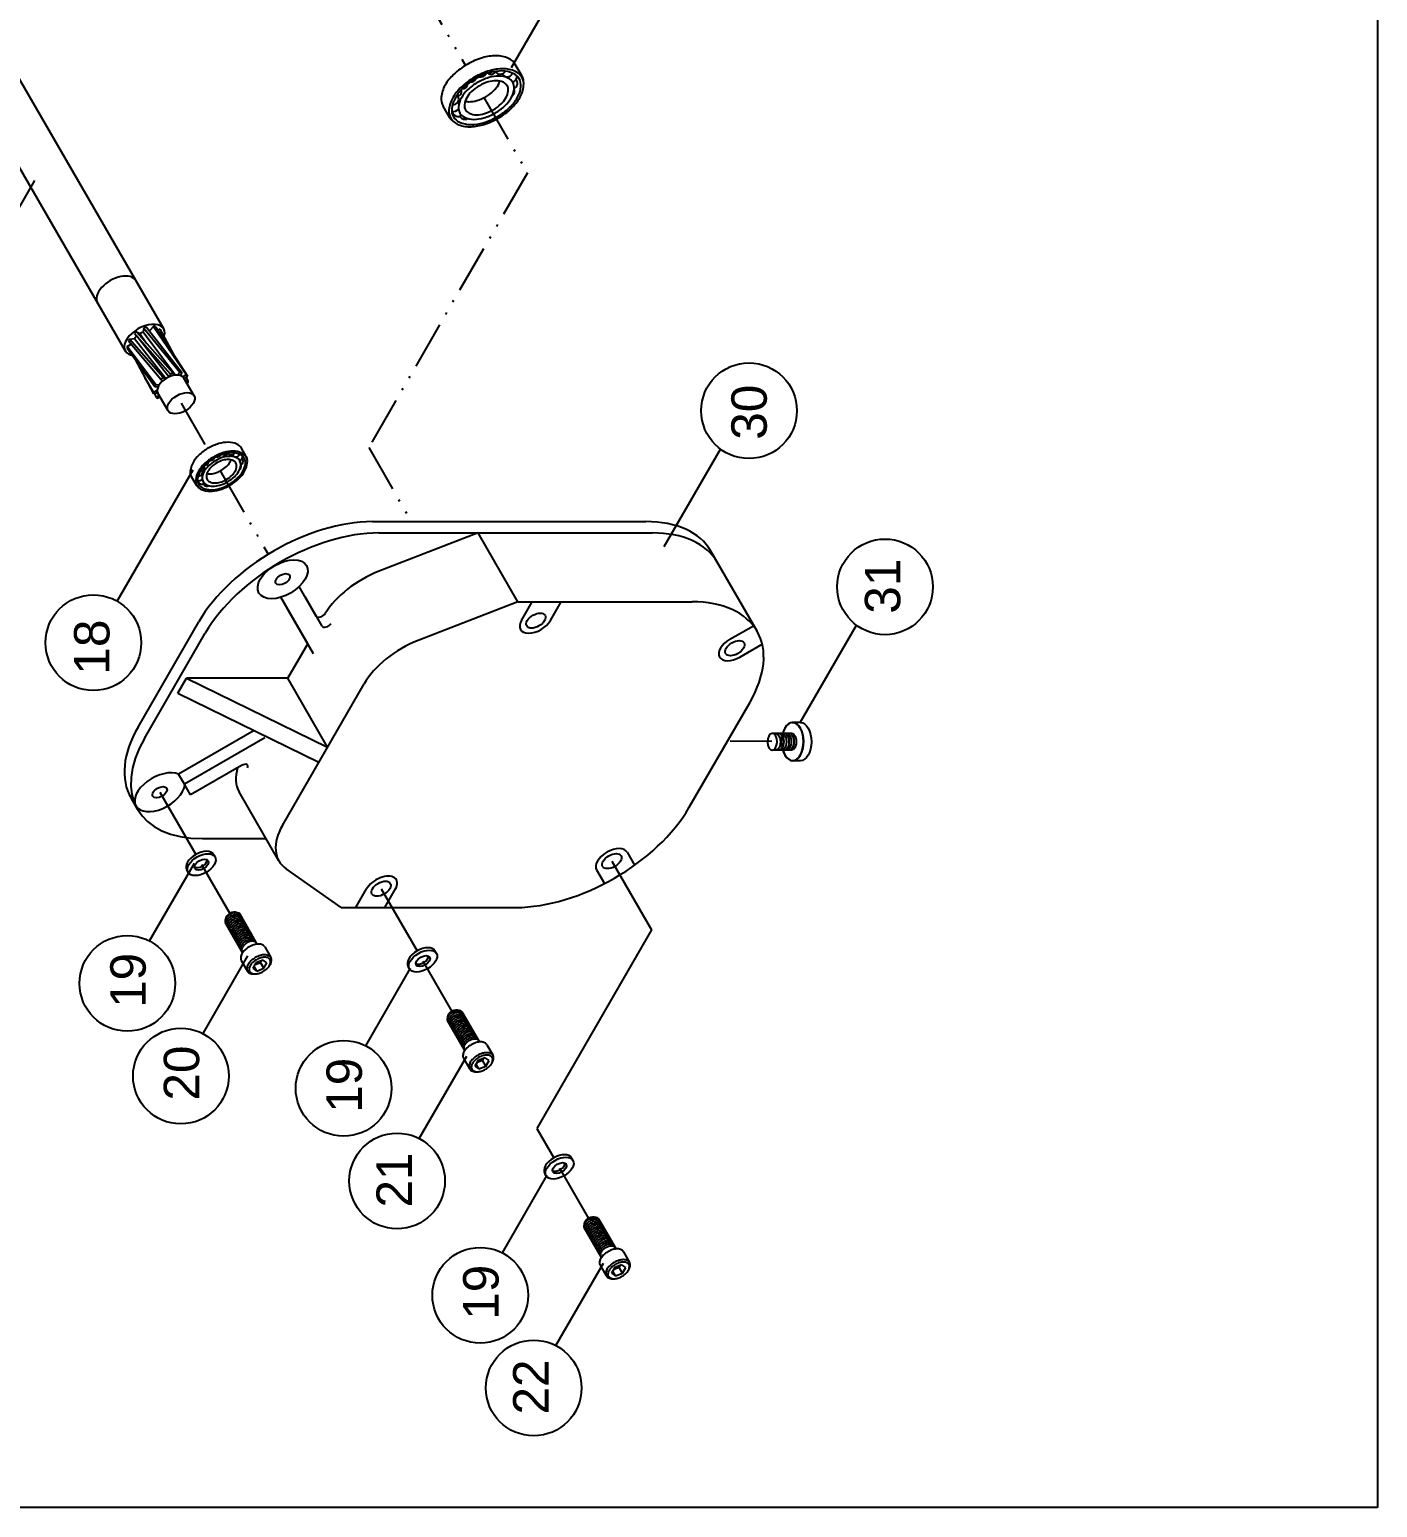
# Model space of a CAD drawing. Extents: x -1737 to 27, y -852 to 1643.
# Drawn here: x -733 to 27, y -852 to -18 of the extents above; entities that cross this region are included whole.
import ezdxf

# ---------------------------------------------------------------- set-up
doc = ezdxf.new("R2010")
doc.units = 0
doc.header["$LTSCALE"] = 1.5
doc.linetypes.add('ACAD_ISO12W100', pattern=[22, 12, -3, 0.5, -3, 0.5, -3])
doc.layers.get('0').update_dxf_attribs({"linetype": 'CONTINUOUS'})
doc.layers.add('2', color=5, linetype='ACAD_ISO12W100')
doc.styles.add('TXT', font='arial.ttf', dxfattribs={"height": 3.5})

# ---------------------------------------------------------------- blocks, each defined once
blk = doc.blocks.new('ELARC150')
at = {"color": 0, "linetype": 'ByBlock'}
blk.add_arc((0, 0), 1, 1.19676, -179.83874, dxfattribs=at)
blk = doc.blocks.new('ELARC165')
at = {"color": 0, "linetype": 'ByBlock'}
blk.add_arc((0, 0), 1, -0.0681, 179.9319, dxfattribs=at)
blk = doc.blocks.new('ELARC166')
at = {"color": 0, "linetype": 'ByBlock'}
blk.add_arc((0, 0), 1, -0.0681, 179.9319, dxfattribs=at)
blk = doc.blocks.new('ELARC151')
at = {"color": 0, "linetype": 'ByBlock'}
blk.add_arc((0, 0), 1, -0.0681, 179.9319, dxfattribs=at)
blk = doc.blocks.new('ELARC153')
at = {"color": 0, "linetype": 'ByBlock'}
blk.add_arc((0, 0), 1, -0.0681, 179.9319, dxfattribs=at)
blk = doc.blocks.new('ELARC154')
at = {"color": 0, "linetype": 'ByBlock'}
blk.add_arc((0, 0), 1, -0.0681, 179.9319, dxfattribs=at)
blk = doc.blocks.new('ELARC155')
at = {"color": 0, "linetype": 'ByBlock'}
blk.add_arc((0, 0), 1, -0.0681, 179.9319, dxfattribs=at)
blk = doc.blocks.new('ELARC156')
at = {"color": 0, "linetype": 'ByBlock'}
blk.add_arc((0, 0), 1, -0.0681, 179.9319, dxfattribs=at)
blk = doc.blocks.new('ELARC152')
at = {"color": 0, "linetype": 'ByBlock'}
blk.add_arc((0, 0), 1, 45, 45, dxfattribs=at)

msp = doc.modelspace()

# ---------------------------------------------------------------- linework, layer by layer
for p, q in [((27.35, 1642.79), (27.35, -852.01)), ((-303.42, -415.02), (-314.37, -415.17)), ((-298.36, -408.93), (-302.87, -408.93)), ((-314.4, -419.56), (-337.85, -419.38)), ((-303.37, -424.53), (-313.95, -424.57)), ((-303.44, -419.78), (-303.44, -419.78)), ((-298.3, -430.53), (-302.63, -430.52)), ((-404.69, -487.18), (-382.29, -525.97)), ((-382.29, -525.97), (-447.07, -638.18)), ((-447.07, -638.18), (-437.53, -654.71)), ((27.35, -852.01), (-1736.65, -852.01))]:
    msp.add_line(p, q)
at = {"color": 7}
for p, q in [((-461.27, -39.15), (-430.84, 13.56)), ((-657.61, -186.73), (-745.18, -35.06)), ((-455.4, -44.15), (-459.28, -37.44)), ((-679.26, -199.23), (-766.83, -47.56)), ((-496.11, -67.66), (-499.97, -60.94)), ((-775.65, -181.43), (-730.33, -102.93)), ((-674.05, -189.31), (-672.84, -190.79)), ((-674.05, -189.31), (-653.87, -212.08)), ((-672.87, -188.42), (-671.04, -189.43)), ((-672.87, -188.42), (-652.51, -211.64)), ((-654.68, -213.87), (-672.84, -190.79)), ((-671.04, -189.43), (-667.43, -194.62)), ((-668.78, -186.27), (-669.25, -188.49)), ((-669.25, -188.49), (-650.94, -212.83)), ((-668.78, -186.27), (-648.49, -211.18)), ((-667.41, -185.83), (-647.37, -211.33)), ((-663.39, -185.37), (-665.39, -187.61)), ((-663.39, -185.37), (-644.71, -212.69)), ((-662.27, -185.52), (-644.19, -213.38)), ((-659.62, -186.88), (-660.93, -187.59)), ((-650.56, -203.57), (-659.62, -186.88)), ((-678.29, -196.66), (-675.9, -195.44)), ((-662.03, -218.26), (-678.29, -196.66)), ((-678.14, -197.55), (-662.64, -219.32)), ((-677.54, -193.51), (-659.15, -215.12)), ((-676.93, -192.45), (-674.1, -192.17)), ((-657.97, -214.23), (-676.93, -192.45)), ((-674.1, -192.17), (-656.46, -214.82)), ((-663.24, -223.36), (-673.77, -203.69)), ((-663.39, -222.46), (-667.99, -214.49)), ((-659.15, -215.12), (-658.28, -216.18)), ((-657.97, -214.23), (-656.66, -214.95)), ((-653.87, -212.08), (-654.21, -213.67)), ((-652.51, -211.64), (-652.32, -213.06)), ((-648.49, -211.18), (-649.92, -212.78)), ((-647.37, -211.33), (-648.37, -212.99)), ((-644.71, -212.69), (-646.79, -213.8)), ((-640.46, -224.44), (-646.18, -214.54)), ((-644.19, -213.38), (-646.05, -214.76)), ((-643.74, -216.14), (-645.15, -216.32)), ((-643.74, -216.14), (-644.93, -213.93)), ((-663.39, -222.46), (-661.3, -221.4)), ((-663.24, -223.36), (-661.09, -222.63)), ((-662.64, -219.32), (-660.85, -219.52)), ((-661.62, -225.5), (-662.62, -223.15)), ((-662.03, -218.26), (-660, -218.06)), ((-661.62, -225.5), (-660.29, -224.09)), ((-655.18, -232.94), (-660.9, -223.04)), ((-660.76, -225.94), (-659.7, -225.12)), ((-643.98, -217.15), (-644.56, -217.33)), ((-611.07, -258.72), (-613.75, -254.09)), ((-375.1, -309.52), (-343.39, -254.6)), ((-683.79, -340.49), (-640.9, -266.21)), ((-639.18, -274.96), (-641.85, -270.32)), ((-539.82, -295.55), (-385.5, -295.55)), ((-480.21, -301.92), (-536.5, -323.76)), ((-536.14, -301.92), (-381.82, -301.92)), ((-480.21, -301.92), (-381.82, -301.92)), ((-457.76, -340.81), (-480.21, -301.92)), ((-322.75, -357.38), (-348.88, -312.12)), ((-571.51, -348.86), (-581.12, -332.23)), ((-576.35, -364.49), (-591.51, -338.23)), ((-568.24, -354.52), (-577.85, -337.88)), ((-457.76, -340.81), (-514.05, -362.65)), ((-457.76, -340.81), (-359.37, -340.81)), ((-455.72, -351.42), (-449.59, -340.81)), ((-439.39, -351.42), (-433.26, -340.81)), ((-573.08, -370.14), (-588.24, -343.88)), ((-672.09, -411.52), (-637.8, -352.12)), ((-668.41, -417.88), (-634.12, -358.49)), ((-338.17, -361.97), (-324.84, -354.28)), ((-298.36, -408.93), (-266.65, -354.02)), ((-587.58, -383.94), (-576.35, -364.49)), ((-332.4, -371.97), (-319.84, -364.72)), ((-649.63, -392.43), (-644.74, -383.94)), ((-587.58, -383.94), (-644.74, -383.94)), ((-644.74, -383.94), (-565.13, -422.83)), ((-590.63, -467.01), (-544.52, -387.14)), ((-565.13, -422.83), (-587.58, -383.94)), ((-649.63, -392.43), (-570.03, -431.32)), ((-361, -456.77), (-326.71, -397.38)), ((-606.51, -413.5), (-649.2, -438.14)), ((-600.45, -417.54), (-645.93, -443.8)), ((-613.63, -433.15), (-642.47, -449.8)), ((-645.93, -443.8), (-649.2, -438.14)), ((-659.84, -448.29), (-639.55, -483.43)), ((-642.47, -449.8), (-645.93, -443.8)), ((-592.61, -487.01), (-615.07, -448.12)), ((-672.38, -457.88), (-676.05, -451.52)), ((-635.75, -474.45), (-599.86, -474.45)), ((-628.66, -484.8), (-629.45, -483.43)), ((-396.03, -482.18), (-391.84, -489.43)), ((-665.61, -532.26), (-640.27, -488.38)), ((-643.81, -493.55), (-644.61, -492.17)), ((-636.24, -489.17), (-620.3, -516.77)), ((-557.37, -513.34), (-588.44, -491.5)), ((-413.35, -492.18), (-408.9, -499.88)), ((-549.21, -513.34), (-543.08, -502.74)), ((-534.92, -502.74), (-514.63, -537.87)), ((-532.88, -513.34), (-526.75, -502.74)), ((-604.81, -534.04), (-614.53, -517.2)), ((-557.37, -513.34), (-458.98, -513.34)), ((-613.08, -538.81), (-622.8, -521.98)), ((-635.41, -584.57), (-610.07, -540.68)), ((-600.62, -535.59), (-597.12, -541.65)), ((-503.74, -539.25), (-504.53, -537.87)), ((-613.82, -543.21), (-610.32, -549.27)), ((-605.55, -544.58), (-607.34, -547.69)), ((-607.34, -547.69), (-605.13, -549.25)), ((-605.13, -549.25), (-606.68, -546.55)), ((-606.07, -545.49), (-603.07, -544.32)), ((-601.54, -543.02), (-605.55, -544.58)), ((-605.13, -549.25), (-601.12, -547.69)), ((-603.07, -544.32), (-602.54, -543.41)), ((-601.12, -547.69), (-603.07, -544.32)), ((-599.33, -544.58), (-601.54, -543.02)), ((-601.12, -547.69), (-599.33, -544.58)), ((-543.58, -591.48), (-518.25, -547.6)), ((-518.89, -548), (-519.68, -546.62)), ((-511.31, -543.62), (-494.93, -571.99)), ((-479.43, -589.26), (-489.15, -572.42)), ((-487.7, -594.04), (-497.42, -577.2)), ((-475.25, -590.82), (-471.75, -596.88)), ((-513.38, -643.79), (-486.53, -597.27)), ((-488.45, -598.43), (-484.95, -604.5)), ((-480.17, -599.8), (-481.97, -602.91)), ((-480.7, -600.71), (-477.69, -599.55)), ((-476.17, -598.25), (-480.17, -599.8)), ((-477.69, -599.55), (-477.17, -598.64)), ((-475.75, -602.91), (-477.69, -599.55)), ((-473.95, -599.8), (-476.17, -598.25)), ((-475.75, -602.91), (-473.95, -599.8)), ((-481.97, -602.91), (-479.76, -604.47)), ((-479.76, -604.47), (-481.31, -601.78)), ((-479.76, -604.47), (-475.75, -602.91)), ((-426.63, -656.09), (-427.42, -654.71)), ((-466.48, -708.32), (-441.14, -664.43)), ((-441.78, -664.83), (-442.58, -663.46)), ((-434.21, -660.46), (-417.83, -688.83)), ((-402.33, -706.1), (-412.05, -689.26)), ((-410.6, -710.87), (-420.32, -694.04)), ((-398.15, -707.65), (-394.65, -713.71)), ((-436.28, -760.62), (-409.43, -714.11)), ((-411.34, -715.27), (-407.84, -721.33)), ((-403.07, -716.64), (-404.86, -719.75)), ((-403.59, -717.55), (-400.59, -716.39)), ((-399.06, -715.09), (-403.07, -716.64)), ((-400.59, -716.39), (-400.06, -715.48)), ((-398.64, -719.75), (-400.59, -716.39)), ((-396.85, -716.64), (-399.06, -715.09)), ((-398.64, -719.75), (-396.85, -716.64)), ((-404.86, -719.75), (-402.65, -721.31)), ((-402.65, -721.31), (-404.21, -718.61)), ((-402.65, -721.31), (-398.64, -719.75))]:
    msp.add_line(p, q, dxfattribs=at)
for points in [[(-455.4, -44.15, -0.01185), (-455.14, -44.82, -0.017397), (-455, -45.29), (-454.9, -45.64), (-454.83, -45.9, -0.017613), (-454.76, -46.23, -0.010803), (-454.67, -46.77)], [(-487.5, -58.25, 0.054734), (-485.35, -58.49, 0.072341), (-480.93, -57.85, 0.058752), (-475.88, -55.68)], [(-496.11, -67.66, 0.01185), (-495.65, -68.21, 0.017397), (-495.32, -68.57), (-495.06, -68.82), (-494.87, -69.02, 0.017613), (-494.63, -69.24, 0.010803), (-494.21, -69.59)], [(-633.24, -268.46, 0.054734), (-631.75, -268.63, 0.072341), (-628.7, -268.18, 0.058752), (-625.22, -266.68)], [(-611.07, -258.72, -0.01185), (-610.89, -259.19, -0.017397), (-610.79, -259.51), (-610.73, -259.75), (-610.68, -259.93, -0.017613), (-610.63, -260.16, -0.010803), (-610.56, -260.53)], [(-639.18, -274.96, 0.01185), (-638.87, -275.34, 0.017397), (-638.64, -275.59), (-638.46, -275.76), (-638.33, -275.9, 0.017613), (-638.16, -276.05, 0.010803), (-637.87, -276.3)], [(-614.55, -517.21, 0.156851), (-615.3, -516.54, 0.106617), (-616.73, -516.23, 0.072341), (-618.28, -516.45, 0.058752), (-620.05, -517.21, 0.058752), (-621.59, -518.36, 0.072341), (-622.56, -519.59, 0.106617), (-623.01, -520.99, 0.156851), (-622.8, -521.98)], [(-613.97, -518.22, 0.156851), (-614.71, -517.55, 0.106617), (-616.15, -517.24, 0.072341), (-617.7, -517.46, 0.058752), (-619.46, -518.22, 0.058752), (-621.01, -519.37, 0.072341), (-621.98, -520.6, 0.106617), (-622.43, -522, 0.156851), (-622.21, -522.99)], [(-613.38, -519.23, 0.156851), (-614.13, -518.56, 0.106617), (-615.56, -518.25, 0.072341), (-617.11, -518.47, 0.058752), (-618.88, -519.23, 0.058752), (-620.42, -520.38, 0.072341), (-621.39, -521.61, 0.106617), (-621.84, -523.01, 0.156851), (-621.63, -524)], [(-612.8, -520.24, 0.156851), (-613.55, -519.57, 0.106617), (-614.98, -519.26, 0.072341), (-616.53, -519.48, 0.058752), (-618.3, -520.24, 0.058752), (-619.84, -521.39, 0.072341), (-620.81, -522.62, 0.106617), (-621.26, -524.02, 0.156851), (-621.05, -525.01)], [(-612.22, -521.25, 0.156851), (-612.96, -520.58, 0.106617), (-614.4, -520.27, 0.072341), (-615.95, -520.49, 0.058752), (-617.71, -521.25, 0.058752), (-619.26, -522.41, 0.072341), (-620.23, -523.63, 0.106617), (-620.68, -525.03, 0.156851), (-620.46, -526.02)], [(-611.63, -522.26, 0.156851), (-612.38, -521.59, 0.106617), (-613.81, -521.28, 0.072341), (-615.36, -521.5, 0.058752), (-617.13, -522.26, 0.058752), (-618.67, -523.42, 0.072341), (-619.64, -524.64, 0.106617), (-620.09, -526.04, 0.156851), (-619.88, -527.03)], [(-611.05, -523.27, 0.156851), (-611.8, -522.6, 0.106617), (-613.23, -522.29, 0.072341), (-614.78, -522.51, 0.058752), (-616.55, -523.27, 0.058752), (-618.09, -524.43, 0.072341), (-619.06, -525.65, 0.106617), (-619.51, -527.05, 0.156851), (-619.3, -528.04)], [(-610.47, -524.28, 0.156851), (-611.21, -523.61, 0.106617), (-612.65, -523.3, 0.072341), (-614.2, -523.52, 0.058752), (-615.96, -524.28, 0.058752), (-617.51, -525.44, 0.072341), (-618.48, -526.67, 0.106617), (-618.93, -528.06, 0.156851), (-618.71, -529.05)], [(-609.88, -525.29, 0.156851), (-610.63, -524.62, 0.106617), (-612.06, -524.31, 0.072341), (-613.61, -524.53, 0.058752), (-615.38, -525.29, 0.058752), (-616.92, -526.45, 0.072341), (-617.9, -527.68, 0.106617), (-618.34, -529.07, 0.156851), (-618.13, -530.06)], [(-609.3, -526.3, 0.156851), (-610.05, -525.63, 0.106617), (-611.48, -525.32, 0.072341), (-613.03, -525.54, 0.058752), (-614.8, -526.3, 0.058752), (-616.34, -527.46, 0.072341), (-617.31, -528.69, 0.106617), (-617.76, -530.08, 0.156851), (-617.55, -531.07)], [(-608.72, -527.31, 0.156851), (-609.46, -526.64, 0.106617), (-610.9, -526.33, 0.072341), (-612.45, -526.55, 0.058752), (-614.22, -527.31, 0.058752), (-615.76, -528.47, 0.072341), (-616.73, -529.7, 0.106617), (-617.18, -531.09, 0.156851), (-616.96, -532.08)], [(-608.13, -528.32, 0.156851), (-608.88, -527.65, 0.106617), (-610.31, -527.34, 0.072341), (-611.86, -527.56, 0.058752), (-613.63, -528.32, 0.058752), (-615.18, -529.48, 0.072341), (-616.15, -530.71, 0.106617), (-616.59, -532.1, 0.156851), (-616.38, -533.09)], [(-607.55, -529.33, 0.156851), (-608.3, -528.66, 0.106617), (-609.73, -528.35, 0.072341), (-611.28, -528.57, 0.058752), (-613.05, -529.33, 0.058752), (-614.59, -530.49, 0.072341), (-615.56, -531.72, 0.106617), (-616.01, -533.11, 0.156851), (-615.8, -534.1)], [(-606.97, -530.34, 0.156851), (-607.71, -529.67, 0.106617), (-609.15, -529.36, 0.072341), (-610.7, -529.58, 0.058752), (-612.47, -530.34, 0.058752), (-614.01, -531.5, 0.072341), (-614.98, -532.73, 0.106617), (-615.43, -534.12, 0.156851), (-615.21, -535.11)], [(-606.38, -531.36, 0.156851), (-607.13, -530.68, 0.106617), (-608.56, -530.37, 0.072341), (-610.11, -530.59, 0.058752), (-611.88, -531.36, 0.058752), (-613.43, -532.51, 0.072341), (-614.4, -533.74, 0.106617), (-614.84, -535.13, 0.156851), (-614.63, -536.12)], [(-605.8, -532.37, 0.156851), (-606.55, -531.69, 0.106617), (-607.98, -531.38, 0.072341), (-609.53, -531.6, 0.058752), (-611.3, -532.37, 0.058752), (-612.84, -533.52, 0.072341), (-613.81, -534.75, 0.106617), (-614.26, -536.14, 0.156851), (-614.05, -537.13)], [(-605.22, -533.38, 0.156851), (-605.97, -532.7, 0.106617), (-607.4, -532.39, 0.072341), (-608.95, -532.61, 0.058752), (-610.72, -533.38, 0.058752), (-612.26, -534.53, 0.072341), (-613.23, -535.76, 0.106617), (-613.68, -537.15, 0.156851), (-613.47, -538.14)], [(-600.62, -535.59, 0.156851), (-601.82, -534.51, 0.106617), (-604.11, -534.01, 0.072341), (-606.59, -534.37, 0.058752), (-609.42, -535.59, 0.058752), (-611.89, -537.43, 0.072341), (-613.44, -539.4, 0.106617), (-614.16, -541.63, 0.156851), (-613.82, -543.21)], [(-597.73, -545.84, 0.012785), (-597.5, -545.46, 0.106617), (-596.78, -543.23, 0.156851), (-597.12, -541.65, 0.156851), (-598.32, -540.57, 0.106617), (-600.61, -540.07, 0.072341), (-603.09, -540.43, 0.058752), (-605.92, -541.65, 0.058752), (-608.39, -543.49, 0.072341), (-609.94, -545.46, 0.106617), (-610.66, -547.69, 0.156851), (-610.32, -549.27, 0.156851), (-609.12, -550.35, 0.106617), (-606.83, -550.85, 0.012785), (-606.39, -550.84)], [(-601.41, -549.47, 0.058752), (-599.25, -547.86, 0.072341), (-597.89, -546.13, 0.106617), (-597.26, -544.18, 0.156851), (-597.56, -542.8, 0.156851), (-598.61, -541.85, 0.106617), (-600.61, -541.42, 0.072341), (-602.78, -541.74, 0.058752), (-605.26, -542.8, 0.058752), (-607.42, -544.41, 0.072341), (-608.78, -546.13, 0.106617), (-609.4, -548.09, 0.156851), (-609.11, -549.47, 0.156851), (-608.06, -550.42, 0.106617), (-606.06, -550.85, 0.072341), (-603.89, -550.53, 0.058752), (-601.41, -549.47)], [(-489.18, -572.44, 0.156851), (-489.92, -571.76, 0.106617), (-491.36, -571.45, 0.072341), (-492.91, -571.68, 0.058752), (-494.67, -572.44, 0.058752), (-496.22, -573.59, 0.072341), (-497.19, -574.82, 0.106617), (-497.64, -576.21, 0.156851), (-497.42, -577.2)], [(-488.59, -573.45, 0.156851), (-489.34, -572.77, 0.106617), (-490.77, -572.46, 0.072341), (-492.32, -572.69, 0.058752), (-494.09, -573.45, 0.058752), (-495.63, -574.6, 0.072341), (-496.6, -575.83, 0.106617), (-497.05, -577.22, 0.156851), (-496.84, -578.21)], [(-488.01, -574.46, 0.156851), (-488.76, -573.78, 0.106617), (-490.19, -573.47, 0.072341), (-491.74, -573.7, 0.058752), (-493.51, -574.46, 0.058752), (-495.05, -575.61, 0.072341), (-496.02, -576.84, 0.106617), (-496.47, -578.23, 0.156851), (-496.26, -579.22)], [(-487.43, -575.47, 0.156851), (-488.17, -574.79, 0.106617), (-489.61, -574.48, 0.072341), (-491.16, -574.71, 0.058752), (-492.92, -575.47, 0.058752), (-494.47, -576.62, 0.072341), (-495.44, -577.85, 0.106617), (-495.89, -579.24, 0.156851), (-495.67, -580.23)], [(-486.84, -576.48, 0.156851), (-487.59, -575.8, 0.106617), (-489.02, -575.49, 0.072341), (-490.57, -575.72, 0.058752), (-492.34, -576.48, 0.058752), (-493.88, -577.63, 0.072341), (-494.86, -578.86, 0.106617), (-495.3, -580.25, 0.156851), (-495.09, -581.24)], [(-486.26, -577.49, 0.156851), (-487.01, -576.81, 0.106617), (-488.44, -576.5, 0.072341), (-489.99, -576.73, 0.058752), (-491.76, -577.49, 0.058752), (-493.3, -578.64, 0.072341), (-494.27, -579.87, 0.106617), (-494.72, -581.26, 0.156851), (-494.51, -582.25)], [(-485.68, -578.5, 0.156851), (-486.42, -577.82, 0.106617), (-487.86, -577.51, 0.072341), (-489.41, -577.74, 0.058752), (-491.18, -578.5, 0.058752), (-492.72, -579.65, 0.072341), (-493.69, -580.88, 0.106617), (-494.14, -582.27, 0.156851), (-493.92, -583.26)], [(-485.09, -579.51, 0.156851), (-485.84, -578.83, 0.106617), (-487.27, -578.52, 0.072341), (-488.82, -578.75, 0.058752), (-490.59, -579.51, 0.058752), (-492.14, -580.66, 0.072341), (-493.11, -581.89, 0.106617), (-493.55, -583.28, 0.156851), (-493.34, -584.27)], [(-484.51, -580.52, 0.156851), (-485.26, -579.84, 0.106617), (-486.69, -579.53, 0.072341), (-488.24, -579.76, 0.058752), (-490.01, -580.52, 0.058752), (-491.55, -581.67, 0.072341), (-492.52, -582.9, 0.106617), (-492.97, -584.29, 0.156851), (-492.76, -585.28)], [(-483.93, -581.53, 0.156851), (-484.68, -580.85, 0.106617), (-486.11, -580.54, 0.072341), (-487.66, -580.77, 0.058752), (-489.43, -581.53, 0.058752), (-490.97, -582.68, 0.072341), (-491.94, -583.91, 0.106617), (-492.39, -585.3, 0.156851), (-492.18, -586.29)], [(-483.34, -582.54, 0.156851), (-484.09, -581.86, 0.106617), (-485.52, -581.55, 0.072341), (-487.07, -581.78, 0.058752), (-488.84, -582.54, 0.058752), (-490.39, -583.69, 0.072341), (-491.36, -584.92, 0.106617), (-491.8, -586.31, 0.156851), (-491.59, -587.3)], [(-482.76, -583.55, 0.156851), (-483.51, -582.87, 0.106617), (-484.94, -582.56, 0.072341), (-486.49, -582.79, 0.058752), (-488.26, -583.55, 0.058752), (-489.8, -584.7, 0.072341), (-490.77, -585.93, 0.106617), (-491.22, -587.32, 0.156851), (-491.01, -588.31)], [(-482.18, -584.56, 0.156851), (-482.93, -583.88, 0.106617), (-484.36, -583.57, 0.072341), (-485.91, -583.8, 0.058752), (-487.68, -584.56, 0.058752), (-489.22, -585.71, 0.072341), (-490.19, -586.94, 0.106617), (-490.64, -588.33, 0.156851), (-490.43, -589.32)], [(-481.59, -585.57, 0.156851), (-482.34, -584.89, 0.106617), (-483.77, -584.58, 0.072341), (-485.32, -584.81, 0.058752), (-487.09, -585.57, 0.058752), (-488.64, -586.72, 0.072341), (-489.61, -587.95, 0.106617), (-490.05, -589.35, 0.156851), (-489.84, -590.33)], [(-481.01, -586.58, 0.156851), (-481.76, -585.9, 0.106617), (-483.19, -585.59, 0.072341), (-484.74, -585.82, 0.058752), (-486.51, -586.58, 0.058752), (-488.05, -587.73, 0.072341), (-489.02, -588.96, 0.106617), (-489.47, -590.36, 0.156851), (-489.26, -591.34)], [(-480.43, -587.59, 0.156851), (-481.18, -586.91, 0.106617), (-482.61, -586.6, 0.072341), (-484.16, -586.83, 0.058752), (-485.93, -587.59, 0.058752), (-487.47, -588.74, 0.072341), (-488.44, -589.97, 0.106617), (-488.89, -591.37, 0.156851), (-488.68, -592.35)], [(-475.25, -590.82, 0.156851), (-476.45, -589.73, 0.106617), (-478.74, -589.24, 0.072341), (-481.22, -589.6, 0.058752), (-484.05, -590.82, 0.058752), (-486.52, -592.66, 0.072341), (-488.07, -594.63, 0.106617), (-488.79, -596.86, 0.156851), (-488.45, -598.43)], [(-479.84, -588.6, 0.156851), (-480.59, -587.92, 0.106617), (-482.02, -587.61, 0.072341), (-483.57, -587.84, 0.058752), (-485.34, -588.6, 0.058752), (-486.89, -589.75, 0.072341), (-487.86, -590.98, 0.106617), (-488.31, -592.38, 0.156851), (-488.09, -593.36)], [(-472.36, -601.07, 0.012785), (-472.13, -600.69, 0.106617), (-471.41, -598.45, 0.156851), (-471.75, -596.88, 0.156851), (-472.95, -595.79, 0.106617), (-475.24, -595.3, 0.072341), (-477.72, -595.66, 0.058752), (-480.55, -596.88, 0.058752), (-483.02, -598.72, 0.072341), (-484.57, -600.69, 0.106617), (-485.29, -602.92, 0.156851), (-484.95, -604.5, 0.156851), (-483.75, -605.58, 0.106617), (-481.46, -606.07, 0.012785), (-481.02, -606.06)], [(-476.04, -604.69, 0.058752), (-473.88, -603.08, 0.072341), (-472.52, -601.36, 0.106617), (-471.89, -599.41, 0.156851), (-472.19, -598.03, 0.156851), (-473.23, -597.08, 0.106617), (-475.24, -596.65, 0.072341), (-477.41, -596.96, 0.058752), (-479.89, -598.03, 0.058752), (-482.05, -599.64, 0.072341), (-483.4, -601.36, 0.106617), (-484.03, -603.31, 0.156851), (-483.73, -604.69, 0.156851), (-482.69, -605.64, 0.106617), (-480.68, -606.07, 0.072341), (-478.51, -605.76, 0.058752), (-476.04, -604.69)], [(-412.07, -689.28, 0.156851), (-412.82, -688.6, 0.106617), (-414.25, -688.29, 0.072341), (-415.8, -688.51, 0.058752), (-417.57, -689.28, 0.058752), (-419.11, -690.43, 0.072341), (-420.08, -691.66, 0.106617), (-420.53, -693.05, 0.156851), (-420.32, -694.04)], [(-411.49, -690.29, 0.156851), (-412.24, -689.61, 0.106617), (-413.67, -689.3, 0.072341), (-415.22, -689.53, 0.058752), (-416.99, -690.29, 0.058752), (-418.53, -691.44, 0.072341), (-419.5, -692.67, 0.106617), (-419.95, -694.06, 0.156851), (-419.74, -695.05)], [(-410.9, -691.3, 0.156851), (-411.65, -690.62, 0.106617), (-413.08, -690.31, 0.072341), (-414.63, -690.54, 0.058752), (-416.4, -691.3, 0.058752), (-417.95, -692.45, 0.072341), (-418.92, -693.68, 0.106617), (-419.37, -695.07, 0.156851), (-419.15, -696.06)], [(-410.32, -692.31, 0.156851), (-411.07, -691.63, 0.106617), (-412.5, -691.32, 0.072341), (-414.05, -691.55, 0.058752), (-415.82, -692.31, 0.058752), (-417.36, -693.46, 0.072341), (-418.33, -694.69, 0.106617), (-418.78, -696.08, 0.156851), (-418.57, -697.07)], [(-409.74, -693.32, 0.156851), (-410.49, -692.64, 0.106617), (-411.92, -692.33, 0.072341), (-413.47, -692.56, 0.058752), (-415.24, -693.32, 0.058752), (-416.78, -694.47, 0.072341), (-417.75, -695.7, 0.106617), (-418.2, -697.09, 0.156851), (-417.99, -698.08)], [(-409.16, -694.33, 0.156851), (-409.9, -693.65, 0.106617), (-411.34, -693.34, 0.072341), (-412.89, -693.57, 0.058752), (-414.65, -694.33, 0.058752), (-416.2, -695.48, 0.072341), (-417.17, -696.71, 0.106617), (-417.62, -698.1, 0.156851), (-417.4, -699.09)], [(-408.57, -695.34, 0.156851), (-409.32, -694.66, 0.106617), (-410.75, -694.35, 0.072341), (-412.3, -694.58, 0.058752), (-414.07, -695.34, 0.058752), (-415.61, -696.49, 0.072341), (-416.58, -697.72, 0.106617), (-417.03, -699.11, 0.156851), (-416.82, -700.1)], [(-407.99, -696.35, 0.156851), (-408.74, -695.67, 0.106617), (-410.17, -695.36, 0.072341), (-411.72, -695.59, 0.058752), (-413.49, -696.35, 0.058752), (-415.03, -697.5, 0.072341), (-416, -698.73, 0.106617), (-416.45, -700.12, 0.156851), (-416.24, -701.11)], [(-407.41, -697.36, 0.156851), (-408.15, -696.68, 0.106617), (-409.59, -696.37, 0.072341), (-411.14, -696.6, 0.058752), (-412.9, -697.36, 0.058752), (-414.45, -698.51, 0.072341), (-415.42, -699.74, 0.106617), (-415.87, -701.13, 0.156851), (-415.65, -702.12)], [(-406.82, -698.37, 0.156851), (-407.57, -697.69, 0.106617), (-409, -697.38, 0.072341), (-410.55, -697.61, 0.058752), (-412.32, -698.37, 0.058752), (-413.86, -699.52, 0.072341), (-414.83, -700.75, 0.106617), (-415.28, -702.14, 0.156851), (-415.07, -703.13)], [(-406.24, -699.38, 0.156851), (-406.99, -698.7, 0.106617), (-408.42, -698.39, 0.072341), (-409.97, -698.62, 0.058752), (-411.74, -699.38, 0.058752), (-413.28, -700.53, 0.072341), (-414.25, -701.76, 0.106617), (-414.7, -703.15, 0.156851), (-414.49, -704.14)], [(-405.66, -700.39, 0.156851), (-406.4, -699.71, 0.106617), (-407.84, -699.4, 0.072341), (-409.39, -699.63, 0.058752), (-411.15, -700.39, 0.058752), (-412.7, -701.54, 0.072341), (-413.67, -702.77, 0.106617), (-414.12, -704.16, 0.156851), (-413.9, -705.15)], [(-405.07, -701.4, 0.156851), (-405.82, -700.72, 0.106617), (-407.25, -700.41, 0.072341), (-408.8, -700.64, 0.058752), (-410.57, -701.4, 0.058752), (-412.11, -702.55, 0.072341), (-413.08, -703.78, 0.106617), (-413.53, -705.17, 0.156851), (-413.32, -706.16)], [(-404.49, -702.41, 0.156851), (-405.24, -701.73, 0.106617), (-406.67, -701.42, 0.072341), (-408.22, -701.65, 0.058752), (-409.99, -702.41, 0.058752), (-411.53, -703.56, 0.072341), (-412.5, -704.79, 0.106617), (-412.95, -706.18, 0.156851), (-412.74, -707.17)], [(-403.91, -703.42, 0.156851), (-404.65, -702.74, 0.106617), (-406.09, -702.43, 0.072341), (-407.64, -702.66, 0.058752), (-409.41, -703.42, 0.058752), (-410.95, -704.57, 0.072341), (-411.92, -705.8, 0.106617), (-412.37, -707.19, 0.156851), (-412.15, -708.18)], [(-403.32, -704.43, 0.156851), (-404.07, -703.75, 0.106617), (-405.5, -703.44, 0.072341), (-407.05, -703.67, 0.058752), (-408.82, -704.43, 0.058752), (-410.36, -705.58, 0.072341), (-411.34, -706.81, 0.106617), (-411.78, -708.2, 0.156851), (-411.57, -709.19)], [(-398.15, -707.65, 0.156851), (-399.34, -706.57, 0.106617), (-401.63, -706.08, 0.072341), (-404.11, -706.44, 0.058752), (-406.94, -707.65, 0.058752), (-409.41, -709.5, 0.072341), (-410.97, -711.46, 0.106617), (-411.68, -713.69, 0.156851), (-411.34, -715.27)], [(-402.74, -705.44, 0.156851), (-403.49, -704.76, 0.106617), (-404.92, -704.45, 0.072341), (-406.47, -704.68, 0.058752), (-408.24, -705.44, 0.058752), (-409.78, -706.59, 0.072341), (-410.75, -707.82, 0.106617), (-411.2, -709.21, 0.156851), (-410.99, -710.2)], [(-395.26, -717.9, 0.012785), (-395.02, -717.52, 0.106617), (-394.31, -715.29, 0.156851), (-394.65, -713.71, 0.156851), (-395.84, -712.63, 0.106617), (-398.13, -712.14, 0.072341), (-400.61, -712.5, 0.058752), (-403.44, -713.71, 0.058752), (-405.91, -715.56, 0.072341), (-407.47, -717.52, 0.106617), (-408.18, -719.76, 0.156851), (-407.84, -721.33, 0.156851), (-406.65, -722.42, 0.106617), (-404.36, -722.91, 0.012785), (-403.91, -722.9)], [(-398.93, -721.53, 0.058752), (-396.77, -719.92, 0.072341), (-395.41, -718.2, 0.106617), (-394.79, -716.24, 0.156851), (-395.08, -714.86, 0.156851), (-396.13, -713.92, 0.106617), (-398.13, -713.48, 0.072341), (-400.3, -713.8, 0.058752), (-402.78, -714.86, 0.058752), (-404.94, -716.48, 0.072341), (-406.3, -718.2, 0.106617), (-406.93, -720.15, 0.156851), (-406.63, -721.53, 0.156851), (-405.58, -722.48, 0.106617), (-403.58, -722.91, 0.072341), (-401.41, -722.6, 0.058752), (-398.93, -721.53)]]:
    msp.add_lwpolyline(points, format="xyb", dxfattribs=at)
for centre in [(-327.28, -232.94), (-250.54, -332.35), (-697.29, -363.88), (-678.12, -556.19), (-647.92, -608.5), (-556.09, -615.41), (-525.89, -667.72), (-478.98, -732.25), (-448.79, -784.55)]:
    msp.add_circle(centre, 27, dxfattribs=at)
for centre, radius, start, end in [((-470.03, -59.43), 26.85, 90, 106.55052), ((-470.03, -49.72), 17.14, 65.65713, 90), ((-466.13, -72.57), 40.56, 120, 133.44948), ((-466.13, -72.57), 40.56, 106.55052, 120), ((-462.25, -79.28), 39.95, 106.55052, 120), ((-472.91, -39.85), 3.13, 235.5045, 325.85009), ((-466.79, -65.6), 24.47, 90, 106.55052), ((-466.1, -66.34), 26.45, 90, 106.55052), ((-467.73, -39.85), 3.13, 209.76742, 333.58227), ((-466.79, -56.76), 15.62, 65.65713, 90), ((-466.1, -56.78), 16.89, 65.65713, 90), ((-466.32, -41.51), 8.13, 30, 65.65713), ((-462.44, -48.69), 8.01, 30, 65.65713), ((-483.96, -57.76), 17.14, 150, 174.34287), ((-475.56, -62.62), 26.85, 133.44948, 150), ((-462.25, -79.28), 39.95, 120, 133.44948), ((-489.14, -48.16), 3.13, 268.63475, 354.20322), ((-463.23, -77.58), 36.97, 120, 133.44948), ((-465.64, -73.42), 29.76, 120, 133.44948), ((-484.31, -44.27), 3.13, 265.1504, 339.48283), ((-467.74, -69.79), 23.44, 120, 133.44948), ((-463.23, -77.58), 36.97, 106.55052, 120), ((-465.64, -73.42), 29.76, 106.55052, 120), ((-478.67, -41.39), 3.13, 254.08741, 332.10086), ((-467.74, -69.79), 23.44, 106.55052, 120), ((-469.99, -62.19), 15.52, 90, 106.55052), ((-468.5, -63.78), 19.7, 90, 106.55052), ((-482.15, -41.13), 15.52, 313.44948, 330), ((-469.99, -56.58), 9.91, 65.65713, 90), ((-477.29, -43.93), 9.91, 330, 342.53163), ((-468.5, -56.66), 12.58, 65.65713, 90), ((-463.74, -41.39), 3.13, 205.94748, 342.19996), ((-467.85, -51.83), 4.7, 30, 65.65713), ((-467.85, -51.83), 4.7, 354.34287, 30), ((-465.78, -50.64), 5.96, 30, 65.65713), ((-461.44, -44.27), 3.13, 281.63684, 7.2857), ((-465.78, -50.64), 5.96, 354.34287, 30), ((-463.41, -49.27), 7.41, 30, 65.65713), ((-461.09, -48.16), 3.13, 293.86611, 43.65041), ((-471.58, -48.46), 15.62, 330, 354.34287), ((-463.41, -49.27), 7.41, 354.34287, 30), ((-471.28, -47.81), 16.89, 330, 354.34287), ((-462.44, -48.69), 8.01, 354.34287, 30), ((-492.93, -56.88), 8.13, 174.34287, 210), ((-479.82, -64.7), 16.89, 150, 174.34287), ((-479.49, -64.09), 15.62, 150, 174.34287), ((-494.25, -57), 3.13, 263.51106, 28.40102), ((-471.54, -69.48), 26.45, 133.44948, 150), ((-471.83, -68.51), 24.47, 133.44948, 150), ((-492.6, -52.58), 3.13, 268.32607, 16.69332), ((-478.72, -62.56), 12.58, 150, 174.34287), ((-472.55, -66.12), 19.7, 133.44948, 150), ((-478.04, -61.23), 9.91, 150, 174.34287), ((-473.19, -64.03), 15.52, 133.44948, 150), ((-487.6, -35.37), 23.44, 300, 313.44948), ((-477.89, -48.51), 15.52, 313.44948, 330), ((-478.52, -46.42), 19.7, 313.44948, 330), ((-473.03, -51.32), 9.91, 330, 354.34287), ((-479.24, -44.04), 24.47, 313.44948, 330), ((-472.36, -49.98), 12.58, 330, 354.34287), ((-479.55, -43.03), 26.45, 313.44948, 330), ((-462.74, -52.58), 3.13, 307.02211, 22.76343), ((-488.66, -63.82), 8.01, 174.34287, 210), ((-487.67, -63.28), 7.41, 174.34287, 210), ((-493.9, -60.89), 3.13, 248.3375, 328.47475), ((-491.6, -63.77), 3.13, 182.48742, 311.47408), ((-493.9, -60.89), 3.13, 21.12701, 43.65041), ((-485.3, -61.91), 5.96, 174.34287, 210), ((-485.3, -61.91), 5.96, 210, 245.65713), ((-487.61, -65.31), 3.13, 205.94748, 301.21101), ((-487.61, -65.31), 3.13, 205.94748, 301.21101), ((-483.23, -60.71), 4.7, 174.34287, 210), ((-483.23, -60.71), 4.7, 210, 245.65713), ((-481.08, -55.97), 9.91, 245.65713, 270), ((-481.08, -50.36), 15.52, 270, 286.55052), ((-485.44, -39.12), 29.76, 286.55052, 300), ((-483.34, -42.76), 23.44, 286.55052, 300), ((-483.34, -42.76), 23.44, 300, 313.44948), ((-485.44, -39.12), 29.76, 300, 313.44948), ((-487.84, -34.96), 36.97, 300, 313.44948), ((-488.84, -33.23), 39.95, 300, 313.44948), ((-488.66, -63.82), 8.01, 210, 245.65713), ((-487.67, -63.28), 7.41, 210, 245.65713), ((-485, -55.73), 16.89, 245.65713, 270), ((-484.28, -55.79), 15.62, 245.65713, 270), ((-482.57, -55.88), 12.58, 245.65713, 270), ((-485, -46.17), 26.45, 270, 286.55052), ((-484.28, -46.94), 24.47, 270, 286.55052), ((-482.57, -48.76), 19.7, 270, 286.55052), ((-488.84, -33.23), 39.95, 286.55052, 300), ((-487.84, -34.96), 36.97, 286.55052, 300), ((-624.99, -271.48), 18.54, 133.44948, 150), ((-618.48, -278.35), 28.01, 120, 133.44948), ((-618.48, -278.35), 28.01, 106.55052, 120), ((-615.8, -282.99), 27.59, 106.55052, 120), ((-616.48, -281.81), 25.53, 106.55052, 120), ((-627.14, -256.81), 2.16, 254.08741, 332.10086), ((-621.18, -269.27), 18.54, 90, 106.55052), ((-623.16, -255.75), 2.16, 235.5045, 325.85009), ((-618.94, -273.54), 16.9, 90, 106.55052), ((-618.46, -274.04), 18.26, 90, 106.55052), ((-619.58, -255.75), 2.16, 209.76742, 333.58227), ((-621.18, -262.57), 11.84, 65.65713, 90), ((-618.94, -267.43), 10.79, 65.65713, 90), ((-616.83, -256.81), 2.16, 205.94748, 342.19996), ((-618.46, -267.44), 11.66, 65.65713, 90), ((-618.61, -256.9), 5.61, 30, 65.65713), ((-615.24, -258.81), 2.16, 281.63684, 7.2857), ((-616.6, -262.26), 5.12, 30, 65.65713), ((-615.93, -261.86), 5.53, 30, 65.65713), ((-630.8, -268.12), 11.84, 150, 174.34287), ((-637.9, -267.6), 2.16, 263.51106, 28.40102), ((-622.22, -276.21), 18.26, 133.44948, 150), ((-622.42, -275.54), 16.9, 133.44948, 150), ((-636.76, -264.54), 2.16, 268.32607, 16.69332), ((-615.8, -282.99), 27.59, 120, 133.44948), ((-622.92, -273.9), 13.6, 133.44948, 150), ((-634.37, -261.49), 2.16, 268.63475, 354.20322), ((-616.48, -281.81), 25.53, 120, 133.44948), ((-623.35, -272.45), 10.72, 133.44948, 150), ((-618.14, -278.94), 20.55, 120, 133.44948), ((-631.03, -258.81), 2.16, 265.1504, 339.48283), ((-619.59, -276.43), 16.19, 120, 133.44948), ((-618.14, -278.94), 20.55, 106.55052, 120), ((-619.59, -276.43), 16.19, 106.55052, 120), ((-633.31, -252.66), 16.19, 300, 313.44948), ((-621.15, -271.18), 10.72, 90, 106.55052), ((-620.12, -272.28), 13.6, 90, 106.55052), ((-629.55, -256.63), 10.72, 313.44948, 330), ((-621.15, -267.31), 6.84, 65.65713, 90), ((-626.19, -258.57), 6.84, 330, 342.53163), ((-620.12, -267.36), 8.69, 65.65713, 90), ((-619.67, -264.03), 3.24, 30, 65.65713), ((-623.25, -263.67), 6.84, 330, 354.34287), ((-619.67, -264.03), 3.24, 354.34287, 30), ((-618.24, -263.2), 4.12, 30, 65.65713), ((-622.78, -262.75), 8.69, 330, 354.34287), ((-616.14, -264.54), 2.16, 307.02211, 22.76343), ((-618.24, -263.2), 4.12, 354.34287, 30), ((-615, -261.49), 2.16, 293.86611, 43.65041), ((-622.25, -261.7), 10.79, 330, 354.34287), ((-616.6, -262.26), 5.12, 354.34287, 30), ((-622.03, -261.25), 11.66, 330, 354.34287), ((-615.93, -261.86), 5.53, 354.34287, 30), ((-636.99, -267.51), 5.61, 174.34287, 210), ((-634.04, -272.31), 5.53, 174.34287, 210), ((-627.94, -272.91), 11.66, 150, 174.34287), ((-634.04, -272.31), 5.53, 210, 245.65713), ((-633.35, -271.93), 5.12, 174.34287, 210), ((-637.66, -270.28), 2.16, 248.3375, 328.47475), ((-627.71, -272.49), 10.79, 150, 174.34287), ((-636.07, -272.28), 2.16, 182.48742, 311.47408), ((-633.35, -271.93), 5.12, 210, 245.65713), ((-637.66, -270.28), 2.16, 21.12701, 43.65041), ((-631.72, -270.99), 4.12, 174.34287, 210), ((-627.18, -271.44), 8.69, 150, 174.34287), ((-631.72, -270.99), 4.12, 210, 245.65713), ((-633.32, -273.34), 2.16, 205.94748, 301.21101), ((-633.32, -273.34), 2.16, 205.94748, 301.21101), ((-630.29, -270.16), 3.24, 174.34287, 210), ((-626.71, -270.52), 6.84, 150, 174.34287), ((-629.84, -266.83), 8.69, 245.65713, 270), ((-630.29, -270.16), 3.24, 210, 245.65713), ((-628.81, -266.88), 6.84, 245.65713, 270), ((-629.84, -261.91), 13.6, 270, 286.55052), ((-628.81, -263.01), 10.72, 270, 286.55052), ((-634.17, -251.18), 27.59, 286.55052, 300), ((-633.47, -252.38), 25.53, 286.55052, 300), ((-631.82, -255.25), 20.55, 286.55052, 300), ((-630.37, -257.76), 16.19, 286.55052, 300), ((-630.37, -257.76), 16.19, 300, 313.44948), ((-631.82, -255.25), 20.55, 300, 313.44948), ((-633.47, -252.38), 25.53, 300, 313.44948), ((-634.17, -251.18), 27.59, 300, 313.44948), ((-626.6, -261.74), 10.72, 313.44948, 330), ((-627.04, -260.29), 13.6, 313.44948, 330), ((-627.54, -258.64), 16.9, 313.44948, 330), ((-627.75, -257.95), 18.26, 313.44948, 330), ((-631.51, -266.72), 11.66, 245.65713, 270), ((-631.02, -266.76), 10.79, 245.65713, 270), ((-631.51, -260.12), 18.26, 270, 286.55052), ((-631.02, -260.65), 16.9, 270, 286.55052)]:
    msp.add_arc(centre, radius, start, end, dxfattribs=at)
for centre, major_axis, start_param, end_param in [((-684.16, -165.76), (-10.83, -6.25), -3.141593, 0), ((-668.44, -192.98), (-10.83, -6.25), 2.613954, 6.828487), ((-668.44, -192.98), (-6.58, -3.8), -1.204698, -0.937297), ((-668.44, -192.98), (-9.35, -5.4), -1.426097, -1.287096), ((-668.44, -192.98), (-6.58, -3.8), -1.775896, -1.508496), ((-668.44, -192.98), (-9.35, -5.4), -1.997296, -1.858295), ((-668.44, -192.98), (-6.58, -3.8), -2.347095, -2.253347), ((-668.44, -192.98), (-9.35, -5.4), -2.568495, -2.429494), ((-668.44, -192.98), (-9.35, -5.4), -0.2837, -0.144699), ((-668.44, -192.98), (-9.35, -5.4), -0.854899, -0.715898), ((-653.54, -218.79), (-7.36, -4.25), 3.141593, 6.283185), ((-653.54, -218.79), (-9.35, -5.4), -1.426097, -1.287096), ((-653.54, -218.79), (-9.35, -5.4), -1.997296, -1.858295), ((-653.54, -218.79), (-9.35, -5.4), -2.568495, -2.429494), ((-653.54, -218.79), (-9.35, -5.4), -3.139693, -3.000692), ((-653.54, -218.79), (-9.35, -5.4), 2.572293, 2.711294), ((-653.54, -218.79), (-9.35, -5.4), -0.2837, -0.144699), ((-653.54, -218.79), (-9.35, -5.4), -0.854899, -0.715898), ((-653.54, -218.79), (-9.35, -5.4), 0.287499, 0.4265), ((-572.48, -352.12), (-69.28, -40), -2.356194, -0.785398), ((-418.16, -352.12), (-69.28, -40), 3.141593, 3.926991), ((-568.8, -358.49), (-69.28, -40), -2.356194, -0.785398), ((-414.48, -358.49), (-69.28, -40), -3.141593, -2.356194), ((-414.48, -358.49), (-69.28, -40), -3.141593, -2.356194), ((-534.32, -348.25), (-34.64, -20), -1.832596, -0.816651), ((-392.03, -397.38), (-69.28, -40), 2.356194, 3.926991), ((-568.9, -347.37), (-2.6, -1.5), 0, 2.356194), ((-565.65, -353.02), (-2.6, -1.5), 0, 2.356194), ((-447.55, -351.42), (-8.66, -5), -0.785398, 2.356194), ((-511.86, -387.14), (-34.64, -20), -1.832596, -0.785398), ((-335.28, -366.97), (-8.66, -5), -1.570796, 1.570796), ((-606.77, -411.52), (-69.28, -40), -0.785398, 0), ((-603.09, -417.88), (-69.28, -40), -0.785398, 0.785398), ((-612.76, -434.65), (-2.6, -1.5), 2.38502, 4.712389), ((-659.84, -448.29), (-13.42, -7.75), -2.744112, 2.744112), ((-580.42, -428.12), (-34.64, -20), -0.558687, 0), ((-426.32, -456.77), (-69.28, -40), 0.785398, 2.356194), ((-557.97, -467.01), (-34.64, -20), -0.785398, 0.261799), ((-637.03, -487.8), (-7.58, -4.37), 3.141593, 6.283185), ((-404.69, -487.18), (-8.66, -5), 3.141593, 6.283185), ((-637.03, -487.8), (-3.79, -2.19), 0.319687, 2.821905), ((-534.92, -502.74), (-8.66, -5), 2.356194, 5.497787), ((-619.18, -518.71), (-3.37, -1.94), -2.814113, -0.327479), ((-512.11, -542.25), (-7.58, -4.37), 3.141593, 6.283185), ((-512.11, -542.25), (-3.79, -2.19), 0.319687, 2.821905), ((-493.81, -573.94), (-3.37, -1.94), -2.814113, -0.327479), ((-435, -659.08), (-7.58, -4.37), 3.141593, 6.283185), ((-435, -659.08), (-3.79, -2.19), 0.319687, 2.821905), ((-416.7, -690.78), (-3.37, -1.94), -2.814113, -0.327479)]:
    msp.add_ellipse(centre, major_axis=major_axis, ratio=0.57735, start_param=start_param, end_param=end_param, dxfattribs=at)
for centre, major_axis in [((-647.82, -228.69), (-7.36, -4.25)), ((-590.44, -328.08), (-13.42, -7.75)), ((-590.44, -328.08), (-3.9, -2.25)), ((-447.55, -351.42), (-5.2, -3)), ((-335.28, -366.97), (-5.2, -3)), ((-659.84, -448.29), (-3.9, -2.25)), ((-636.24, -489.17), (-7.58, -4.37)), ((-404.69, -487.18), (-5.2, -3)), ((-636.24, -489.17), (-3.79, -2.19)), ((-534.92, -502.74), (-5.2, -3)), ((-511.31, -543.62), (-7.58, -4.37)), ((-511.31, -543.62), (-3.79, -2.19)), ((-434.21, -660.46), (-7.58, -4.37)), ((-434.21, -660.46), (-3.79, -2.19))]:
    msp.add_ellipse(centre, major_axis=major_axis, ratio=0.57735, dxfattribs=at)
at = {"color": 0, "linetype": 'ByBlock'}
for centre, major_axis, ratio, start_param, end_param in [((-314.15, -419.84), (-0.03, -4.74), 0.562776, 3.214094, 9.358637), ((-302.55, -419.72), (-0.19, 10.8), 0.57735, 0.020887, 1.117289), ((-302.55, -419.72), (-0.19, 10.8), 0.57735, 2.023694, 3.144407)]:
    msp.add_ellipse(centre, major_axis=major_axis, ratio=ratio, start_param=start_param, end_param=end_param, dxfattribs=at)
at = {"layer": '2', "color": 7, "ltscale": 1.5}
for p, q in [((-514.18, 8.4), (-487.38, -38.02)), ((-476.87, -56.22), (-452.38, -98.65)), ((-452.38, -98.65), (-541.92, -253.73)), ((-647.82, -228.69), (-632.99, -254.39)), ((-541.92, -253.73), (-517.77, -295.55)), ((-625.8, -266.83), (-598.61, -313.93))]:
    msp.add_line(p, q, dxfattribs=at)

# ---------------------------------------------------------------- block references
at = {"extrusion": (0, 0, -1), "zscale": -0.288}
for name, p, xscale, yscale, rotation in [('ELARC156', (312.3, -419.83), 4.752000000000007, 2.74356847918898, 89.76053936935055), ('ELARC155', (310.45, -419.82), 4.752000000000007, 2.74356847918898, 89.76053936935055), ('ELARC154', (308.96, -419.81), 4.752000000000007, 2.74356847918898, 89.76053936935055), ('ELARC152', (302.66, -419.72), 10.8000000000001, 6.23538290724764, 89.76053936934923), ('ELARC153', (307.49, -419.8), 4.752000000000007, 2.74356847918898, 89.76053936935055), ('ELARC151', (306.18, -419.79), 4.752000000000007, 2.74356847918898, 89.76053936935055), ('ELARC165', (304.71, -419.78), 4.752000000000007, 2.74356847918898, 89.76053936935055), ('ELARC166', (303.4, -419.78), 4.752000000000007, 2.74356847918898, 89.76053936935055), ('ELARC150', (302.95, -419.73), 10.8000000000001, 6.235382907248095, 89.76053936934986), ('ELARC150', (298.33, -419.73), 10.8000000000001, 6.235382907248095, 89.76053936934986)]:
    msp.add_blockref(name, p, dxfattribs=dict(at, xscale=xscale, yscale=yscale, rotation=rotation))

# ---------------------------------------------------------------- texts
at = {"color": 7, "style": 'TXT'}
for s, p in [('30', (-317.27, -249.32)), ('31', (-241.91, -347.54)), ('18', (-688.22, -381.9)), ('19', (-667.77, -570.04)), ('20', (-637.57, -622.35)), ('19', (-545.75, -629.26)), ('21', (-517.55, -682.71)), ('19', (-468.64, -746.1)), ('22', (-440.44, -799.55))]:
    msp.add_text(s, height=20, rotation=90, dxfattribs=at).set_placement(p)

doc.saveas('drawing.dxf')
